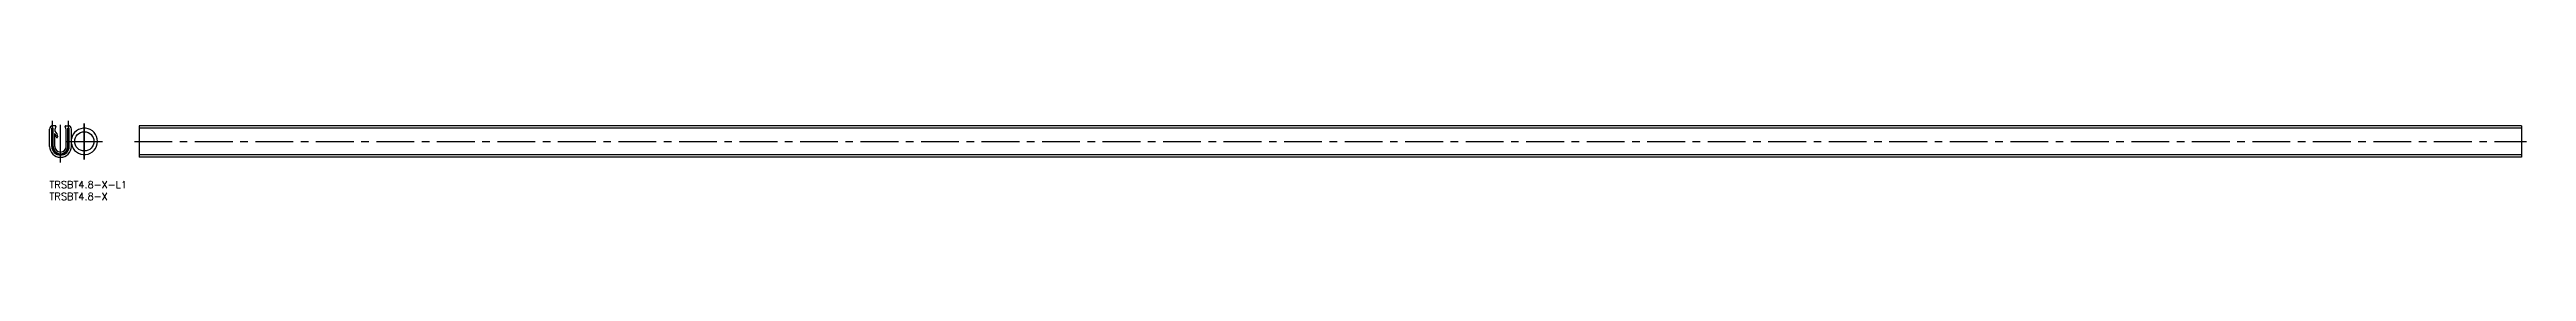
# Model space of a CAD drawing. Extents: x 0 to 1040, y -8 to 25.
import ezdxf

# ---------------------------------------------------------------- set-up
doc = ezdxf.new("R2010")
doc.units = 0
doc.header["$LTSCALE"] = 0.5
doc.linetypes.add('CENTER', pattern=[50.8, 31.75, -6.35, 6.35, -6.35])
for name, color, linetype in [('MSM_CENTER', 1, 'CENTER'), ('MSM_CONTINUOUS', 7, 'CONTINUOUS'), ('MSM_PART_NUMBER', 7, 'CONTINUOUS')]:
    doc.layers.add(name, color=color, linetype=linetype)
doc.styles.get("Standard").update_dxf_attribs({"font": 'txt.shx', "height": 3, "bigfont": 'bigfont.shx'})

# ---------------------------------------------------------------- blocks, each defined once
blk = doc.blocks.new('*U11')
at = {"layer": 'MSM_PART_NUMBER'}
blk.add_text('TRSBT4.8-X-L1', height=3, dxfattribs=at).set_placement((0, -3))
blk = doc.blocks.new('*U12')
at = {"layer": 'MSM_PART_NUMBER'}
blk.add_text('TRSBT4.8-X', height=3, dxfattribs=at).set_placement((0, -8))

msp = doc.modelspace()

# ---------------------------------------------------------------- linework, layer by layer
at = {"layer": 'MSM_CENTER'}
for p, q in [((1.2, 14.6), (1.2, 25.3)), ((4.6, 7.8), (4.6, 25.3)), ((8, 14.6), (8, 25.3)), ((14.6, 9.1), (14.6, 24.2)), ((14.7, 9.1), (14.7, 24.2)), ((7.1, 16.7), (22.2, 16.7)), ((35.6, 16.7), (1039.6, 16.7))]:
    msp.add_line(p, q, dxfattribs=at)
msp.add_arc((4.6, 14.6), 3.4, 180, 0, dxfattribs=at)
at = {"layer": 'MSM_CONTINUOUS'}
for p, q in [((0, 14.6), (0, 21.8)), ((0.9, 14.6), (0.9, 22.3)), ((1.5, 22.3), (0.9, 22.3)), ((2.5, 23.3), (1.5, 23.3)), ((1.5, 14.6), (1.5, 22.3)), ((6.7, 23.3), (7.7, 23.3)), ((7, 14.6), (7, 21.3)), ((7.7, 22.3), (8.3, 22.3)), ((7.7, 14.6), (7.7, 22.3)), ((8.3, 14.6), (8.3, 22.3)), ((9.2, 14.6), (9.2, 21.8)), ((1037.6, 23.3), (37.6, 23.3)), ((37.6, 23.3), (37.6, 10)), ((1037.6, 22.2), (37.6, 22.2)), ((1037.6, 23.3), (1037.6, 10)), ((2.2, 14.6), (2.2, 19.9)), ((1037.6, 11.1), (37.6, 11.1)), ((1037.6, 10), (37.6, 10))]:
    msp.add_line(p, q, dxfattribs=at)
msp.add_circle((14.6, 16.7), 4.05, dxfattribs=at)
for centre, radius, start, end in [((1.5, 21.8), 1.5, 90, 180), ((10.6, 19.7), 8.58, 158.1048, 169.5705), ((2.7, 21.3), 0.5, 180, 220.7151), ((0.8, 18.8), 2.65, 355.686, 54.2961), ((2.4, 23.1), 0.25, 335.2971, 85.468), ((6.8, 23.1), 0.25, 94.532, 204.7029), ((-1.4, 19.7), 8.58, 10.4295, 21.8952), ((7.7, 21.8), 1.5, 0, 90), ((14.6, 16.7), 5.55, 190.8929, 169.1071), ((4.6, 14.6), 4.6, 180, 0), ((4.6, 14.6), 3.7, 180, 0), ((4.6, 14.6), 3.1, 180, 0), ((2.2, 19.9), 0.05, 35.6652, 180), ((4.6, 14.6), 2.4, 180, 0), ((1.2, 18.6), 1.64, 359.8526, 48.6873), ((3.1, 18.6), 0.285, 179.8526, 355.686)]:
    msp.add_arc(centre, radius, start, end, dxfattribs=at)

# ---------------------------------------------------------------- block references
for name in ['*U11', '*U12']:
    msp.add_blockref(name, (0, 0), dxfattribs=at)

doc.saveas('drawing.dxf')
